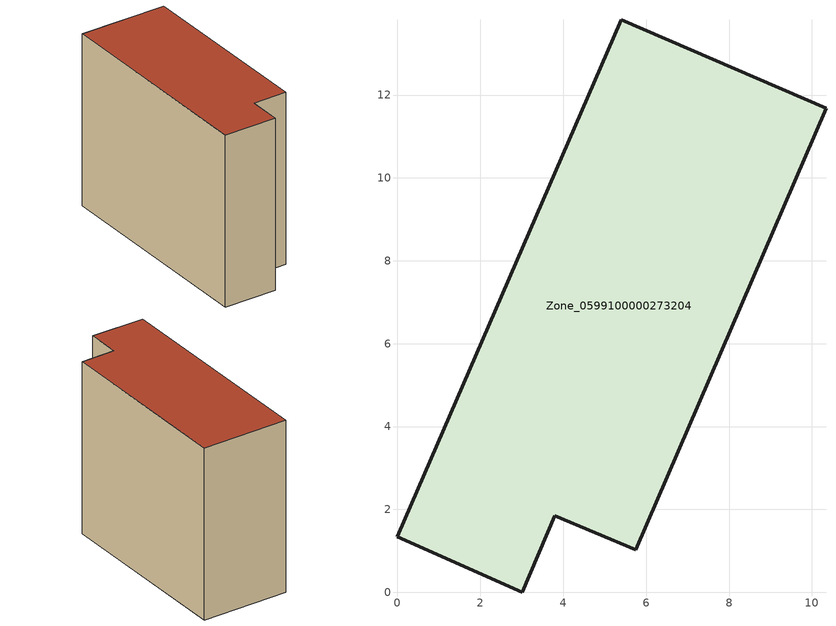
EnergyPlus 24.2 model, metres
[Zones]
Zone_0599100000273204
 floor ground (C_G): 0,1.34 5.4,13.82 10.34,11.68 5.75,1.03 3.79,1.85 3.01,0 z0
 wall outside (C_F): 5.4,13.82 0,1.34 3.01,0 3.79,1.85 5.75,1.03 10.34,11.68 5.4,13.82 z0:10.72
 roof outside (C_R): 10.34,11.68 5.4,13.82 0,1.34 3.01,0 3.79,1.85 5.75,1.03 z10.72
[BUILDING]
Pand.0599100000273204: North Axis=0; Terrain=City; Loads Convergence Tolerance Value=0.04; Temperature Convergence Tolerance Value=0.4; Solar Distribution=FullExterior; Maximum Number of Warmup Days=25; Minimum Number of Warmup Days=1
[Site:Location]
Rotterdam.The.Hague.AP_ZH_NLD Design_Conditions: Latitude=51.96; Longitude=4.45; Time Zone=1; Elevation=-4.5
[SITE:GROUNDTEMPERATURE:BUILDINGSURFACE]
18, 18, 18, 18, 18, 18, 18, 18, 18, 18, 18, 18
[MATERIAL] Thermal Absorptance=0.9; Solar Absorptance=0.7; Visible Absorptance=0.7
Name | Roughness | Thickness | Conductivity | Density | Specific Heat
G.TI.1946 | MediumSmooth | 0.15 | 1 | 540 | 1210
F.TI.1946 | Rough | 0.3 | 0.857143 | 1920 | 840
R.TI.1946 | MediumRough | 0.2 | 0.1 | 1500 | 1000
[CONSTRUCTION]
C_G: G.TI.1946
C_F: F.TI.1946
C_R: R.TI.1946
[ZONE]
Zone_0599100000273204: Type=1; Multiplier=1; Ceiling Height=Autocalculate; Volume=Autocalculate; Floor Area=autocalculate; Part of Total Floor Area=Yes
[ZONEINFILTRATION:DESIGNFLOWRATE]
Infil_Zone_0599100000273204: Zone or ZoneList or Space or SpaceList=Zone_0599100000273204; Schedule=AlwaysOn; Design Flow Rate Calculation Method=Flow/Area; Flow Rate per Floor Area=0.003; Constant Term Coefficient=1; Temperature Term Coefficient=0; Velocity Term Coefficient=0; Velocity Squared Term Coefficient=0
[HVACTEMPLATE:ZONE:IDEALLOADSAIRSYSTEM]
Zone_0599100000273204: Maximum Heating Supply Air Temperature=50; Minimum Cooling Supply Air Temperature=13; Maximum Heating Supply Air Humidity Ratio=0.0156; Minimum Cooling Supply Air Humidity Ratio=0.0077; Heating Limit=NoLimit; Cooling Limit=NoLimit; Dehumidification Control Type=ConstantSensibleHeatRatio; Cooling Sensible Heat Ratio=0.7; Dehumidification Setpoint=60; Humidification Control Type=None; Humidification Setpoint=30; Outdoor Air Method=None; Outdoor Air Flow Rate per Person=0.00944; Outdoor Air Flow Rate per Zone Floor Area=0; Outdoor Air Flow Rate per Zone=0; Demand Controlled Ventilation Type=None; Outdoor Air Economizer Type=NoEconomizer; Heat Recovery Type=None; Sensible Heat Recovery Effectiveness=0.7; Latent Heat Recovery Effectiveness=0.65
[ZONECONTROL:THERMOSTAT]
ThermostatControl_Zone_0599100000273204: Zone or ZoneList=Zone_0599100000273204; Control Type Schedule=DualSetpointControlType; Control 1=Thermostat_Zone_0599100000273204; Temperature Difference Between Cutout And Setpoint=0
[THERMOSTATSETPOINT:DUALSETPOINT]
Thermostat_Zone_0599100000273204: Heating Setpoint Temperature Schedule=HeatingSetpoint_Zone_0599100000273204; Cooling Setpoint Temperature Schedule=CoolingSetpoint_Zone_0599100000273204
[SCHEDULE:COMPACT]
HeatingSetpoint_Zone_0599100000273204: Through: 12/31, For: AllDays, Until: 24:00, 21
CoolingSetpoint_Zone_0599100000273204: Through: 12/31, For: AllDays, Until: 24:00, 24
DualSetpointControlType: Through: 12/31, For: AllDays, Until: 24:00, 4
AlwaysOn: Through: 12/31, For: AllDays, Until: 24:00, 1
